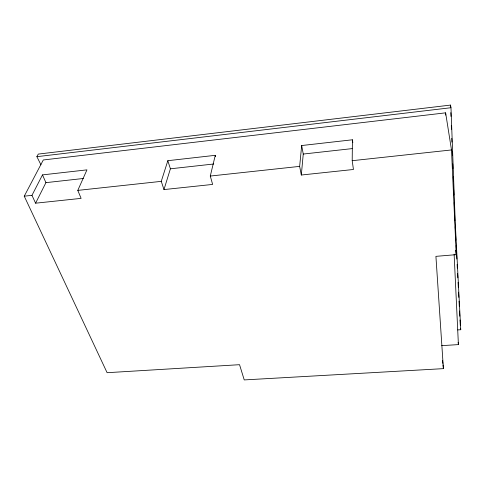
<?xml version="1.0" encoding="UTF-8"?>
<svg xmlns="http://www.w3.org/2000/svg" width="485" height="485" viewBox="0 0 485 485"><rect width="100%" height="100%" fill="white"/><g stroke="black" fill="none" stroke-linecap="round" stroke-linejoin="round"><path stroke-width="0.73" d="M352.201 160.693L352.413 139.789L301.676 145.536L299.651 166.379L301.312 175.018L353.438 169.489L352.201 160.693L451.499 149.944L445.624 112.835L43.298 159.971L24.25 196.183L107.106 372.698L239.541 364.69L244.234 379.919L443.405 368.642L435.918 256.353L456.239 254.661L451.499 149.944M301.312 175.018L303.258 154.048L301.676 145.536M210.284 176.049L215.273 155.321L167.828 160.699L161.269 181.354L163.972 189.58L212.63 184.421L210.284 176.049L299.651 166.379M163.972 189.58L170.399 168.81L167.828 160.699M77.8 190.387L86.954 169.859L42.492 174.891L31.968 195.346L35.593 203.197L81.11 198.371L77.8 190.387L161.269 181.354M35.593 203.197L45.923 182.645L42.492 174.891M40.946 164.803L36.878 156.673L38.273 154.084L450.535 105.081L450.983 107.718L455.288 223.482L460.75 329.721L457.731 329.921M36.878 156.673L450.983 107.718M45.923 182.645L83.347 178.486M170.399 168.81L213.764 163.991M303.258 154.048L352.104 148.616M24.25 196.183L31.968 195.346M441.714 345.641L458.41 344.605L454.118 254.146M215.273 155.321L215.649 156.697M455.603 250.181L456.239 254.661M352.413 139.789L352.813 142.675M460.55 328.242L460.75 329.721M458.125 342.368L458.41 344.605M442.544 360.494L442.86 363.459M443.017 364.938L443.405 368.642M455.191 226.695L455.421 231.212M455.657 235.722L455.888 240.239M456.161 245.507L456.355 249.266M456.627 254.534L456.858 259.045M457.131 264.313L457.325 268.078M457.597 273.34L457.828 277.856M458.064 282.373L458.337 287.635M458.567 292.152L458.84 297.42M459.034 301.179L459.307 306.447M459.537 310.964L459.81 316.226M460.004 319.991L460.277 325.259M445.624 112.835L445.727 115.103M450.535 105.081L450.595 106.597M450.82 112.641L450.959 116.418M451.305 125.482L451.444 129.259M451.784 138.328L451.929 142.105M452.269 151.168L452.438 155.703M452.747 164.015L452.917 168.544M453.232 176.855L453.402 181.39M453.717 189.702L453.911 194.988M454.196 202.542L454.366 207.077M454.681 215.388L454.875 220.675"/></g></svg>
